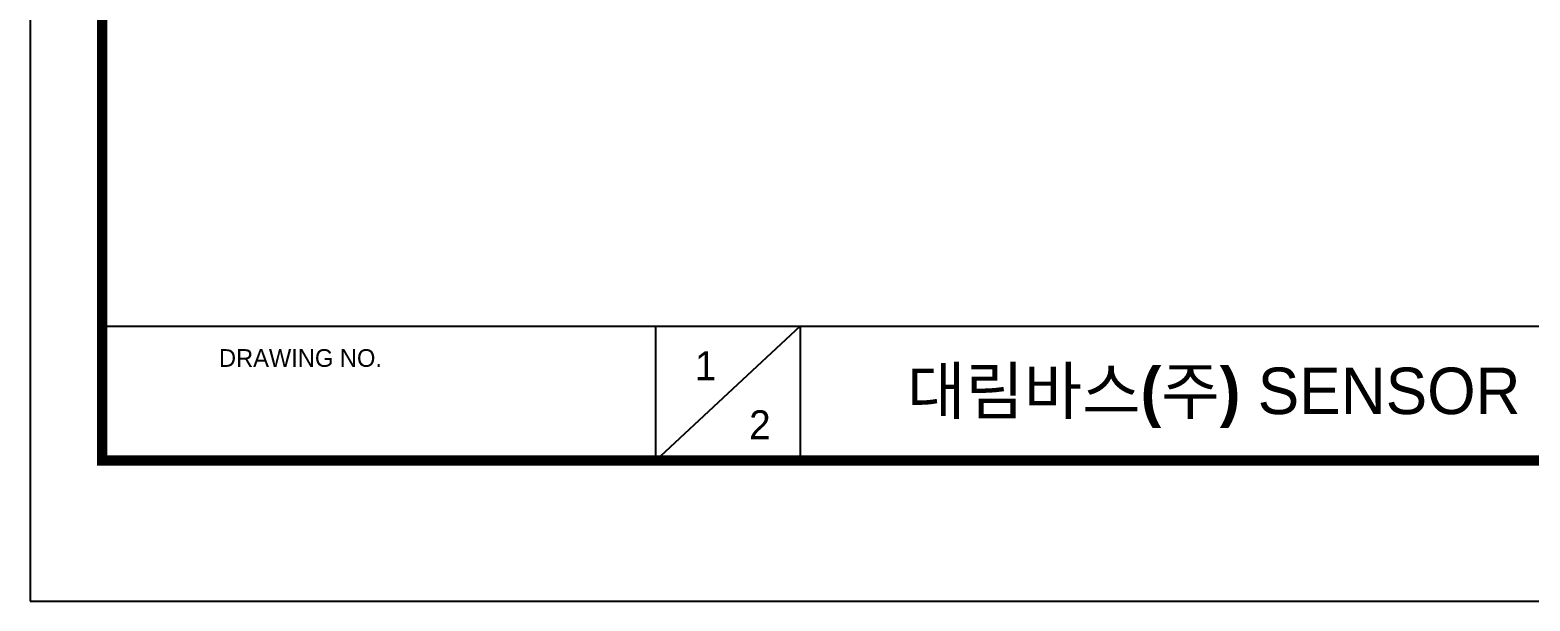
# Model space of a CAD drawing. Extents: x 0 to 948, y 0 to 695.
# Drawn here: x 0 to 317.1, y 0 to 120.8 of the extents above; entities that cross this region are included whole.
import ezdxf

# ---------------------------------------------------------------- set-up
doc = ezdxf.new("R2010")
doc.units = 0
doc.header["$LTSCALE"] = 10
doc.header["$MEASUREMENT"] = 0
doc.layers.get('0').update_dxf_attribs({"linetype": 'CONTINUOUS'})
doc.styles.add('Daelim Dimension', font='')
doc.styles.get('Daelim Dimension').set_extended_font_data('나눔고딕')

msp = doc.modelspace()

# ---------------------------------------------------------------- linework, layer by layer
at = {"color": 5, "lineweight": -3}
msp.add_line((15.24, 58.19), (778.46, 58.19), dxfattribs=at)
at = {"color": 5, "lineweight": -3, "ltscale": 40}
for p, q in [((132.23, 58.19), (132.23, 29.63)), ((132.23, 58.19), (132.23, 29.63)), ((162.8, 58.19), (132.23, 29.63)), ((162.8, 58.19), (132.23, 29.63)), ((162.8, 58.19), (162.8, 29.63)), ((162.8, 58.19), (162.8, 29.63))]:
    msp.add_line(p, q, dxfattribs=at)
at = {"lineweight": -3, "ltscale": 0.5}
msp.add_lwpolyline([(0, 0), (947.86, 0), (947.86, 694.51), (0, 694.51)], close=True, dxfattribs=at)
at = {"color": 5, "linetype": 'ByBlock', "lineweight": -3, "const_width": 2.18}
msp.add_lwpolyline([(15.24, 29.74), (932.52, 29.74), (932.52, 678.39), (15.24, 678.39)], close=True, dxfattribs=at)

# ---------------------------------------------------------------- texts
at = {"color": 5, "lineweight": -3, "ltscale": 40, "style": 'Daelim Dimension'}
msp.add_text('DRAWING NO.', height=3.7405, dxfattribs=at).set_placement((39.95, 49.55))
at = {"lineweight": -3, "char_height": 6.12, "width": 8.5428, "attachment_point": 1, "style": 'Daelim Dimension'}
for s, insert in [('1', (140.55, 52.84)), ('2', (152.03, 40.36))]:
    msp.add_mtext(s, dxfattribs=dict(at, insert=insert))
at = {"color": 2, "lineweight": -3, "insert": (185.41, 49.39), "char_height": 9.83765, "width": 565.197, "attachment_point": 1, "style": 'Daelim Dimension'}
msp.add_mtext('{\\fPretendard Variable SemiBold|b0|i0|c129|p2;대림바스(주)} SENSOR TYPE_SENSOR_감지식 센서수전(살균수 일체형)_DL L8410J', dxfattribs=at)

doc.saveas('drawing.dxf')
